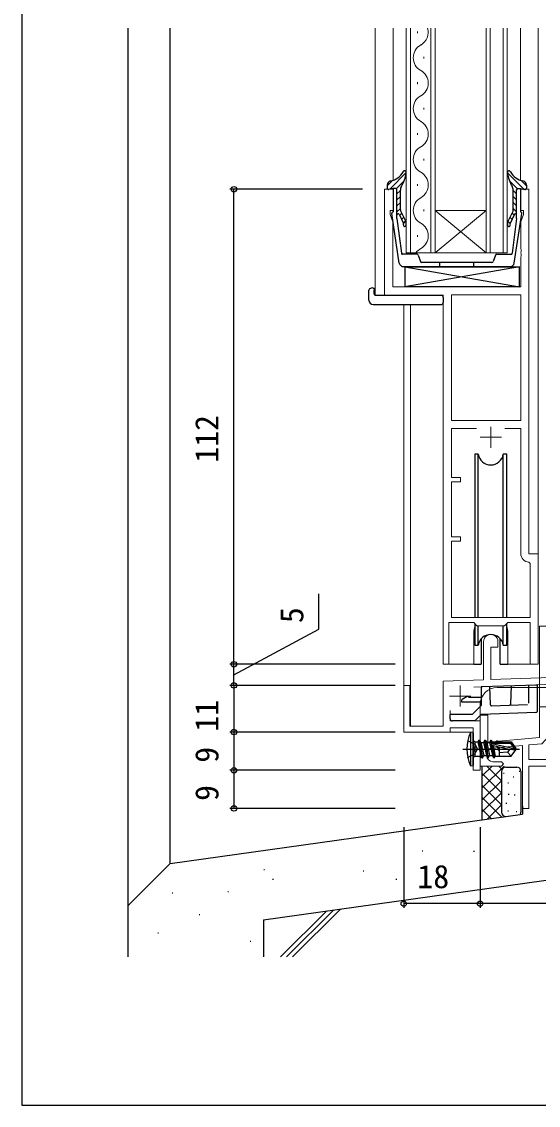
# Model space of a CAD drawing. Units: millimetres, scale not verified. Extents: x -437 to 438, y -344 to 341.
# Drawn here: x -436.8 to -315.1, y -343.8 to -88.3 of the extents above; entities that cross this region are included whole.
import ezdxf
from ezdxf.enums import TextEntityAlignment as Align

# ---------------------------------------------------------------- set-up
doc = ezdxf.new("R2010")
doc.units = ezdxf.units.MM
doc.header["$LTSCALE"] = 2
doc.layers.add('0-2_YKK_11', color=7, linetype='Continuous', lineweight=18)
doc.layers.add('0-4_YKK_12', color=2, linetype='Continuous', lineweight=18)
for name, color, linetype in [('0-5_YKK_13', 4, 'Continuous'), ('0-7_YKK_D', 6, 'Continuous'), ('0-8_YKK_ZWAK', 7, 'Continuous'), ('0-9_YSS_K', 3, 'Continuous'), ('0-A_YSS_KE', 3, 'Continuous')]:
    doc.layers.add(name, color=color, linetype=linetype)
doc.styles.add('ＭＳ ゴシック', font='')
doc.styles.get('ＭＳ ゴシック').set_extended_font_data('MS Gothic')

msp = doc.modelspace()

# ---------------------------------------------------------------- linework, layer by layer
at = {"layer": '0-2_YKK_11'}
for p, q in [((-326.298, -183.8), (-326.298, -188.8)), ((-328.798, -186.3), (-323.798, -186.3))]:
    msp.add_line(p, q, dxfattribs=at)
at = {"layer": '0-2_YKK_11', "color": 211}
for p, q in [((-333.498, -244.8), (-333.498, -249.8)), ((-304.95, -244.294), (-330.3, -245.18)), ((-335.998, -247.3), (-330.998, -247.3))]:
    msp.add_line(p, q, dxfattribs=at)
at = {"layer": '0-2_YKK_11', "color": 4}
msp.add_line((-327.297, -261.049), (-327.297, -261.3), dxfattribs=at)
at = {"layer": '0-2_YKK_11'}
for points in [[(-337.498, -152.8), (-337.498, -239.8), (-336.198, -239.8), (-336.198, -230), (-330.298, -230), (-329.568, -230.73), (-323.028, -230.73), (-322.298, -230), (-317.028, -230), (-317.028, -239.8), (-315.098, -239.8), (-315.098, -213.8), (-317.298, -213.8), (-317.298, -127.8), (-319.298, -127.8), (-319.298, -132.8), (-318.598, -132.8), (-318.598, -133.8), (-319.228, -135.531), (-319.228, -141.842), (-319.108, -142.025), (-319.108, -142.575), (-319.228, -142.758), (-319.228, -142.842), (-319.108, -143.025), (-319.108, -143.575), (-319.228, -143.758), (-319.228, -150.8), (-349.368, -150.8), (-349.368, -135.531), (-349.998, -133.8), (-349.998, -132.8), (-349.298, -132.8), (-349.298, -127.8), (-351.298, -127.8), (-351.298, -152.8)], [(-335.568, -152.73), (-335.568, -182.3), (-319.228, -182.3), (-319.228, -152.73)]]:
    msp.add_lwpolyline(points, close=True, dxfattribs=at)
for points in [[(-317.314, -215.728), (-317.028, -216.028), (-317.028, -228.8), (-335.568, -228.8), (-335.568, -210.8), (-333.398, -210.8), (-333.398, -209.8), (-335.568, -209.8), (-335.568, -196.8), (-333.398, -196.8), (-333.398, -195.8), (-335.568, -195.8), (-335.568, -184.23), (-329.648, -184.23)], [(-322.947, -184.23), (-319.228, -184.23), (-319.228, -213.73)]]:
    msp.add_lwpolyline(points, dxfattribs=at)
at = {"layer": '0-2_YKK_11', "color": 4}
for points in [[(-325.797, -262.8), (-323.797, -262.8), (-323.297, -263.3), (-323.797, -263.8), (-328.797, -263.8), (-328.797, -251.8), (-326.997, -251.8), (-326.997, -258.143), (-314.797, -257.075), (-314.797, -249.855), (-312.797, -249.855), (-312.797, -249.396), (-312.797, -243.3), (-312.297, -242.8), (-311.797, -242.3), (-311.797, -230.8), (-314.797, -230.8), (-314.797, -249.855)], [(-312.006, -255.642), (-312.397, -256.696), (-313.394, -257.619), (-314.304, -258.538), (-317.297, -258.8), (-317.297, -262.3), (-309.297, -262.3), (-309.297, -263.8), (-317.297, -263.8), (-317.297, -273.8), (-318.797, -273.8), (-318.797, -258.931), (-325.928, -259.555)]]:
    msp.add_lwpolyline(points, dxfattribs=at)
at = {"layer": '0-2_YKK_11', "color": 211}
for points in [[(-335.868, -250.713), (-335.868, -253.17), (-328.798, -253.17), (-328.798, -264.8), (-330.428, -264.8), (-330.428, -260.471), (-330.285, -260.279), (-330.285, -259.321), (-330.428, -259.129), (-330.428, -254.8), (-335.868, -254.8), (-335.868, -255.8), (-346.798, -255.8), (-346.798, -244.8), (-345.398, -244.8), (-345.398, -254.4), (-337.498, -254.4), (-337.498, -243.8), (-327.998, -243.468), (-327.998, -234.5)], [(-324.598, -234.5), (-324.598, -235.8), (-326.298, -235.8), (-326.298, -243.409), (-305.007, -242.665)]]:
    msp.add_lwpolyline(points, dxfattribs=at)
at = {"layer": '0-2_YKK_11'}
msp.add_arc((-317.228, -213.73), 2, 180, 267.50807, dxfattribs=at)
at = {"layer": '0-2_YKK_11', "color": 211}
msp.add_arc((-326.298, -234.5), 1.7, 359.99999, 180.00001, dxfattribs=at)
at = {"layer": '0-2_YKK_11', "color": 4}
for centre, start, end in [((-325.797, -261.049), 95.00001, 180.00002), ((-325.797, -261.3), 180.00002, 270)]:
    msp.add_arc(centre, 1.5, start, end, dxfattribs=at)
at = {"layer": '0-4_YKK_12'}
for p, q in [((-353.498, -89.8), (-353.498, -152.8)), ((-349.298, -89.8), (-349.298, -125.681)), ((-346.198, -142.8), (-346.198, -89.8)), ((-345.198, -89.8), (-345.198, -142.8)), ((-343.558, -91), (-343.558, -90.6)), ((-340.398, -142.8), (-340.398, -89.8)), ((-339.398, -89.8), (-339.398, -142.8)), ((-327.398, -142.8), (-327.398, -89.8)), ((-326.398, -89.8), (-326.398, -142.8)), ((-323.398, -142.8), (-323.398, -89.8)), ((-322.398, -89.8), (-322.398, -142.8)), ((-319.298, -89.8), (-319.298, -125.681)), ((-315.098, -89.8), (-315.098, -239.8)), ((-342.038, -97), (-342.038, -96.6)), ((-343.558, -103), (-343.558, -102.6)), ((-342.038, -109), (-342.038, -108.6)), ((-343.558, -115), (-343.558, -114.6)), ((-342.038, -121), (-342.038, -120.6)), ((-343.558, -127), (-343.558, -126.6)), ((-342.038, -133), (-342.038, -132.6)), ((-339.398, -132.8), (-327.398, -132.8)), ((-339.398, -142.8), (-327.398, -132.8)), ((-327.398, -142.8), (-339.398, -132.8)), ((-343.558, -139), (-343.558, -138.6)), ((-339.398, -142.8), (-346.198, -142.8)), ((-339.398, -142.8), (-327.398, -142.8)), ((-322.398, -142.8), (-327.398, -142.8)), ((-350.998, -152.8), (-353.498, -152.8)), ((-337.498, -239.8), (-337.498, -153.1)), ((-346.798, -154.988), (-346.798, -245.5)), ((-345.198, -154.988), (-345.198, -254.383)), ((-330.298, -232.3), (-330.298, -239.8)), ((-322.298, -232.3), (-322.298, -239.8)), ((-330.298, -239.8), (-337.498, -239.8)), ((-315.098, -239.8), (-322.298, -239.8)), ((-324.8, -245.3), (-300.797, -245.3)), ((-328.798, -254.17), (-328.8, -249.3)), ((-330.428, -255.8), (-336.368, -255.8))]:
    msp.add_line(p, q, dxfattribs=at)
for centre, radius, start, end in [((-344.474, -90.8), 3.437, 299.20254, 16.91585), ((-341.121, -96.8), 3.437, 119.20254, 240.79746), ((-344.474, -102.8), 3.437, 299.20254, 60.79746), ((-341.121, -108.8), 3.437, 119.20254, 240.79746), ((-344.474, -114.8), 3.437, 299.20254, 60.79746), ((-341.121, -120.8), 3.437, 119.20254, 240.79746), ((-344.474, -126.8), 3.437, 299.20254, 60.79746), ((-341.121, -132.8), 3.437, 119.20254, 240.79746), ((-344.474, -138.8), 3.437, 299.20254, 60.79746), ((-341.121, -144.8), 3.437, 119.20254, 144.41334), ((-326.298, -232.3), 4, 159.63587, 180), ((-326.298, -232.3), 4, 0, 20.36413), ((-324.8, -249.3), 4, 90.00018, 180)]:
    msp.add_arc(centre, radius, start, end, dxfattribs=at)
at = {"layer": '0-5_YKK_13'}
for p, q in [((-350.107, -127.801), (-346.197, -123.891)), ((-318.488, -127.801), (-322.398, -123.891)), ((-350.698, -126.978), (-349.451, -125.731)), ((-350.698, -126.823), (-350.698, -127.55)), ((-349.298, -127.65), (-350.342, -127.845)), ((-348.57, -127.678), (-346.683, -125.792)), ((-320.025, -127.678), (-321.912, -125.792)), ((-319.298, -127.65), (-318.253, -127.845)), ((-317.898, -126.978), (-319.144, -125.731)), ((-317.898, -126.823), (-317.898, -127.55)), ((-348.398, -134.73), (-348.398, -127.95)), ((-348.398, -128.92), (-347.598, -128.12)), ((-348.398, -130.334), (-347.598, -129.534)), ((-347.598, -132.703), (-347.598, -128.005)), ((-320.998, -132.703), (-320.998, -128.005)), ((-320.198, -128.92), (-320.998, -128.12)), ((-320.198, -130.334), (-320.998, -129.534)), ((-320.198, -134.73), (-320.198, -127.95)), ((-348.398, -131.749), (-347.598, -130.949)), ((-348.398, -133.163), (-347.598, -132.363)), ((-320.198, -131.749), (-320.998, -130.949)), ((-320.198, -133.163), (-320.998, -132.363)), ((-347.848, -145.23), (-349.589, -133.527)), ((-348.398, -134.73), (-347.358, -142.904)), ((-347.905, -133.675), (-346.873, -135.862)), ((-347.774, -133.953), (-347.281, -133.461)), ((-347.546, -132.924), (-346.377, -135.296)), ((-347.32, -134.914), (-346.814, -134.408)), ((-346.867, -135.875), (-346.348, -135.356)), ((-321.728, -135.875), (-322.247, -135.356)), ((-321.049, -132.924), (-322.218, -135.296)), ((-321.275, -134.914), (-321.781, -134.408)), ((-320.69, -133.675), (-321.722, -135.862)), ((-320.821, -133.953), (-321.314, -133.461)), ((-320.198, -134.73), (-321.237, -142.904)), ((-320.747, -145.23), (-319.006, -133.527)), ((-343.662, -143.15), (-347.063, -143.15)), ((-343.378, -143.353), (-342.867, -144.847)), ((-326.012, -145.05), (-342.583, -145.05)), ((-338.298, -146.05), (-338.298, -145.05)), ((-330.298, -146.05), (-330.298, -145.05)), ((-325.217, -143.353), (-325.728, -144.847)), ((-324.933, -143.15), (-321.532, -143.15)), ((-346.864, -146.05), (-321.731, -146.05)), ((-346.528, -146.1), (-319.528, -146.1)), ((-346.528, -146.1), (-346.528, -150.8)), ((-346.528, -146.1), (-319.528, -150.8)), ((-319.528, -146.1), (-346.528, -150.8)), ((-319.528, -150.8), (-319.528, -146.1)), ((-354.985, -153.988), (-354.985, -151.612)), ((-353.798, -152.5), (-353.798, -151.608)), ((-353.498, -152.8), (-337.998, -152.8)), ((-319.528, -150.8), (-346.528, -150.8)), ((-337.498, -153.3), (-337.498, -153.988)), ((-353.985, -154.988), (-337.998, -154.988)), ((-337.498, -153.988), (-337.498, -154.488)), ((-330.048, -190.3), (-330.048, -228.8)), ((-329.256, -190.3), (-330.048, -190.3)), ((-329.256, -228.8), (-329.256, -190.3)), ((-322.548, -190.3), (-323.339, -190.3)), ((-323.339, -228.8), (-323.339, -190.3)), ((-322.548, -228.8), (-322.548, -190.3)), ((-330.048, -230.25), (-330.048, -235.3)), ((-329.256, -235.3), (-329.256, -230.73)), ((-323.339, -235.3), (-323.339, -230.73)), ((-322.548, -235.3), (-322.548, -230.25)), ((-328.548, -233.816), (-328.548, -239.8)), ((-324.048, -239.8), (-324.048, -233.816)), ((-330.048, -235.3), (-329.256, -235.3)), ((-323.339, -235.3), (-322.548, -235.3)), ((-330.298, -239.8), (-328.548, -239.8)), ((-324.048, -239.8), (-322.298, -239.8)), ((-315.368, -244.705), (-328.568, -245.166)), ((-328.568, -245.166), (-328.568, -249.549)), ((-326.568, -245.096), (-326.421, -249.294)), ((-321.558, -249.145), (-321.41, -244.916)), ((-317.363, -248.993), (-317.289, -244.772)), ((-315.368, -244.705), (-315.368, -250.919)), ((-331.668, -247.366), (-333.062, -248.11)), ((-331.368, -247.666), (-331.668, -247.366)), ((-328.568, -247.666), (-331.368, -247.666)), ((-328.568, -249.549), (-330.689, -251.67)), ((-326.111, -249.583), (-321.847, -249.434)), ((-321.847, -249.434), (-317.652, -249.288)), ((-330.689, -251.67), (-335.868, -251.67)), ((-335.868, -252.67), (-335.868, -251.67)), ((-328.651, -251.754), (-330.068, -253.17)), ((-315.657, -251.219), (-328.449, -251.666)), ((-330.068, -253.17), (-335.368, -253.17)), ((-331.739, -257.8), (-330.024, -258.655)), ((-330.428, -255.8), (-331.08, -255.878)), ((-331.08, -255.878), (-331.08, -263.722)), ((-330.428, -263.8), (-330.428, -255.8)), ((-330.428, -255.976), (-330.428, -263.624)), ((-330.428, -257.725), (-330.028, -258.125)), ((-329.078, -257.7), (-329.323, -258.125)), ((-328.378, -261.9), (-329.078, -257.7)), ((-329.078, -257.7), (-328.978, -257.7)), ((-328.978, -257.7), (-328.278, -261.9)), ((-327.678, -257.7), (-327.995, -258.25)), ((-326.978, -261.9), (-327.678, -257.7)), ((-327.678, -257.7), (-327.578, -257.7)), ((-327.578, -257.7), (-326.878, -261.9)), ((-326.278, -257.7), (-326.595, -258.25)), ((-326.278, -257.7), (-326.178, -257.7)), ((-326.125, -258.614), (-326.278, -257.7)), ((-326.178, -257.7), (-325.86, -258.25)), ((-326.178, -257.7), (-326.05, -258.468)), ((-324.878, -257.9), (-325.08, -258.25)), ((-324.878, -257.9), (-324.778, -257.9)), ((-324.794, -258.4), (-324.878, -257.9)), ((-324.778, -257.9), (-324.65, -258.12)), ((-324.778, -257.9), (-324.694, -258.4)), ((-332.884, -259.8), (-319.537, -259.8)), ((-330.028, -258.125), (-329.323, -258.125)), ((-330.028, -258.125), (-330.028, -261.475)), ((-330.024, -258.655), (-329.415, -259.8)), ((-329.323, -258.125), (-328.623, -261.475)), ((-328.66, -258.25), (-327.995, -258.25)), ((-327.995, -258.25), (-327.295, -261.35)), ((-327.26, -258.25), (-326.595, -258.25)), ((-326.595, -258.25), (-325.895, -261.35)), ((-325.578, -261.9), (-326.101, -258.76)), ((-326.037, -258.457), (-320.789, -259.65)), ((-325.982, -258.874), (-325.478, -261.9)), ((-325.934, -258.89), (-321.934, -259.8)), ((-325.86, -258.25), (-325.831, -258.4)), ((-325.86, -258.25), (-325.08, -258.25)), ((-325.727, -258.938), (-325.235, -261.48)), ((-325.08, -258.25), (-325.033, -258.4)), ((-324.804, -259.148), (-324.511, -260.1)), ((-324.511, -260.1), (-324.664, -259.179)), ((-324.65, -258.12), (-324.328, -258.12)), ((-324.65, -258.12), (-324.617, -258.4)), ((-324.56, -259.203), (-324.411, -260.1)), ((-324.518, -259.212), (-324.411, -260.1)), ((-324.511, -260.1), (-324.411, -260.1)), ((-324.328, -258.1), (-321.473, -258.1)), ((-324.328, -258.1), (-324.328, -258.4)), ((-324.328, -259.256), (-324.328, -261.5)), ((-322.328, -260.5), (-321.473, -261.5)), ((-321.934, -259.8), (-320.428, -259.8)), ((-321.934, -259.8), (-320.428, -259.95)), ((-321.473, -258.1), (-321.633, -258.4)), ((-321.473, -258.1), (-320.428, -259.65)), ((-321.473, -261.5), (-320.428, -259.95)), ((-320.789, -259.65), (-320.428, -259.65)), ((-320.428, -259.95), (-320.428, -259.65)), ((-330.428, -261.875), (-330.028, -261.475)), ((-330.028, -261.475), (-328.623, -261.475)), ((-328.378, -261.9), (-328.623, -261.475)), ((-328.378, -261.9), (-328.278, -261.9)), ((-328.278, -261.9), (-327.96, -261.35)), ((-327.96, -261.35), (-327.295, -261.35)), ((-326.978, -261.9), (-327.295, -261.35)), ((-326.978, -261.9), (-326.878, -261.9)), ((-326.878, -261.9), (-326.56, -261.35)), ((-326.56, -261.35), (-325.895, -261.35)), ((-325.578, -261.9), (-325.895, -261.35)), ((-325.578, -261.9), (-325.478, -261.9)), ((-325.478, -261.9), (-325.235, -261.48)), ((-325.235, -261.48), (-324.328, -261.48)), ((-324.328, -261.5), (-321.473, -261.5)), ((-330.428, -263.8), (-331.08, -263.722))]:
    msp.add_line(p, q, dxfattribs=at)
for points in [[(-348.698, -127.65), (-349.298, -127.65), (-349.298, -133.15)], [(-319.898, -127.65), (-319.298, -127.65), (-319.298, -133.15)], [(-353.985, -151.108), (-353.798, -151.108), (-353.798, -151.608)], [(-333.168, -248.286), (-333.168, -248.666), (-328.868, -248.666)], [(-328.978, -257.7), (-328.66, -258.25), (-327.96, -261.35)], [(-327.578, -257.7), (-327.26, -258.25), (-326.56, -261.35)], [(-331.739, -261.8), (-330.024, -260.945), (-329.415, -259.8)], [(-325.879, -258.4), (-321.633, -258.4), (-320.789, -259.65)], [(-321.826, -259.8), (-322.328, -260.5), (-324.328, -260.7)]]:
    msp.add_lwpolyline(points, dxfattribs=at)
for centre, radius, start, end in [((-350.72, -121.623), 4.3, 281.12225, 331.32215), ((-354.227, -122.841), 8.1, 328.20451, 352.12328), ((-346.596, -123.878), 0.4, 349.42325, 151.32215), ((-321.999, -123.878), 0.4, 28.67785, 190.57675), ((-314.368, -122.841), 8.1, 187.87672, 211.79549), ((-317.875, -121.623), 4.3, 208.67785, 258.87775), ((-349.698, -126.823), 1, 101.12225, 180), ((-350.398, -127.55), 0.3, 180, 280.5655), ((-348.698, -127.95), 0.3, 0, 90), ((-345.898, -128.005), 1.7, 148.20451, 180), ((-322.698, -128.005), 1.7, 0, 31.79549), ((-319.898, -127.95), 0.3, 90, 180), ((-318.898, -126.823), 1, 0, 78.87775), ((-318.198, -127.55), 0.3, 259.4345, 0), ((-347.098, -132.703), 0.5, 180, 206.24549), ((-321.498, -132.703), 0.5, 333.75451, 0), ((-349.296, -133.461), 0.3, 90, 192.56068), ((-348.098, -133.905), 0.3, 50, 180), ((-347.713, -135.977), 1.5, 342.99997, 27.00003), ((-320.882, -135.977), 1.5, 152.99997, 197.00003), ((-320.498, -133.905), 0.3, 0, 130), ((-319.299, -133.461), 0.3, 347.43932, 90), ((-347.325, -136.075), 0.5, 341.61769, 25.2677), ((-346.566, -136.327), 0.3, 161.61769, 342.99997), ((-322.029, -136.327), 0.3, 197.00003, 18.38231), ((-321.27, -136.075), 0.5, 154.7323, 198.38231), ((-347.063, -142.85), 0.3, 190.36676, 270), ((-321.532, -142.85), 0.3, 270, 349.63324), ((-346.864, -145.05), 1, 190.36676, 270), ((-343.662, -143.45), 0.3, 18.88609, 90), ((-342.583, -144.75), 0.3, 198.88609, 270), ((-326.012, -144.75), 0.3, 270, 341.11391), ((-324.933, -143.45), 0.3, 90, 161.11391), ((-321.731, -145.05), 1, 270, 349.63324), ((-354.521, -151.596), 0.462, 136.9505, 182.04653), ((-354.215, -152.238), 1.153, 78.49471, 123.87699), ((-353.498, -152.5), 0.3, 180, 270), ((-337.998, -153.3), 0.5, 0, 90), ((-353.985, -153.987), 1, 180, 269.99494), ((-337.997, -154.488), 0.5, 269.9989, 0), ((-326.298, -189.8), 3, 189.59799, 350.40583), ((-326.298, -235.8), 3, 9.59417, 170.40661), ((-332.968, -248.286), 0.2, 118.07249, 180), ((-328.868, -248.966), 0.3, 0, 90), ((-326.121, -249.283), 0.3, 182, 272), ((-321.858, -249.134), 0.3, 272, 358), ((-335.368, -252.67), 0.5, 180, 270), ((-328.439, -251.966), 0.3, 92, 135), ((-315.668, -250.919), 0.3, 272, 0), ((-322.428, -259.8), 9.5, 155.61796, 204.38204), ((-325.879, -258.648), 0.248, 90, 257.19096)]:
    msp.add_arc(centre, radius, start, end, dxfattribs=at)
at = {"layer": '0-7_YKK_D'}
for p, q in [((-356.498, -127.8), (-387.798, -127.8)), ((-386.798, -239.8), (-386.798, -127.8)), ((-348.798, -239.8), (-387.798, -239.8)), ((-348.798, -239.8), (-387.798, -239.8)), ((-386.798, -244.8), (-386.798, -239.8)), ((-348.798, -244.8), (-387.798, -244.8)), ((-348.798, -244.8), (-387.798, -244.8)), ((-386.798, -244.8), (-386.798, -255.8)), ((-348.798, -255.8), (-387.798, -255.8)), ((-348.798, -255.8), (-387.798, -255.8)), ((-386.798, -255.8), (-386.798, -264.8)), ((-348.798, -264.8), (-387.798, -264.8)), ((-348.798, -264.8), (-387.793, -264.8)), ((-386.793, -264.8), (-386.793, -273.8)), ((-348.798, -273.8), (-387.793, -273.8)), ((-346.798, -278.252), (-346.798, -297.252)), ((-328.797, -278.252), (-328.797, -297.252)), ((-328.797, -278.252), (-328.797, -297.252)), ((-328.797, -296.252), (-346.798, -296.252)), ((-258.797, -296.252), (-328.797, -296.252))]:
    msp.add_line(p, q, dxfattribs=at)
msp.add_lwpolyline([(-386.798, -242.3), (-366.798, -231.554), (-366.798, -223.207)], dxfattribs=at)
for centre in [(-386.798, -127.8), (-386.798, -239.8), (-386.798, -239.8), (-386.798, -244.8), (-386.798, -244.8), (-386.798, -255.8), (-386.798, -255.8), (-386.798, -264.8), (-386.793, -264.8), (-386.793, -273.8), (-346.798, -296.252), (-328.797, -296.252), (-328.797, -296.252)]:
    msp.add_circle(centre, 0.637, dxfattribs=at)
at = {"layer": '0-8_YKK_ZWAK'}
msp.add_line((-436.8, 306.2), (-436.8, -343.8), dxfattribs=at)
msp.add_lwpolyline([(-436.8, -343.8), (438.2, -343.8), (438.2, 306.2)], dxfattribs=at)
at = {"layer": '0-9_YSS_K'}
for p, q in [((-411.8, -89.8), (-411.8, -296.776)), ((-401.8, -286.776), (-401.8, -89.8)), ((-328.3, -276.456), (-328.3, -263.8)), ((-325.968, -263.8), (-328.3, -266.132)), ((-323.142, -263.803), (-328.3, -268.961)), ((-328.3, -265.588), (-323.731, -270.157)), ((-327.257, -263.803), (-323.786, -267.275)), ((-324.429, -263.803), (-323.647, -264.584)), ((-323.728, -265.05), (-323.728, -274.671)), ((-323.303, -265.467), (-323.103, -265.467)), ((-322.728, -264.05), (-320.193, -264.05)), ((-319.618, -265.042), (-319.418, -265.042)), ((-319.193, -265.05), (-319.193, -274.671)), ((-323.786, -267.275), (-328.3, -271.789)), ((-322.311, -267.735), (-322.111, -267.735)), ((-321.035, -266.317), (-320.835, -266.317)), ((-323.786, -270.103), (-328.301, -274.618)), ((-328.3, -268.417), (-323.731, -272.986)), ((-322.169, -270.427), (-321.969, -270.427)), ((-320.752, -270.569), (-320.552, -270.569)), ((-328.3, -271.245), (-323.731, -275.814)), ((-323.786, -272.931), (-327.148, -276.294)), ((-322.736, -272.553), (-322.536, -272.553)), ((-328.3, -274.074), (-326.211, -276.162)), ((-322.311, -274.396), (-322.111, -274.396)), ((-320.327, -274.537), (-320.127, -274.537)), ((-342.495, -283.8), (-342.295, -283.8)), ((-330.347, -283.872), (-330.147, -283.872)), ((-379.794, -288.187), (-379.594, -288.187)), ((-356.381, -288.5), (-356.181, -288.5)), ((-377.705, -290.439), (-377.505, -290.439)), ((-348.627, -290.439), (-348.427, -290.439)), ((-401.382, -293.667), (-401.182, -293.667)), ((-388.246, -293.422), (-388.046, -293.422)), ((-395.002, -298.8), (-394.802, -298.8)), ((-375.801, -308.8), (-365.017, -298.016)), ((-374.387, -308.8), (-363.372, -297.785)), ((-372.973, -308.8), (-361.726, -297.554)), ((-404.76, -303.124), (-404.56, -303.124)), ((-382.992, -305.117), (-382.792, -305.117))]:
    msp.add_line(p, q, dxfattribs=at)
for centre, start, end in [((-322.728, -265.05), 90, 180), ((-320.193, -265.05), 0, 90), ((-322.728, -274.671), 180, 270), ((-320.193, -274.671), 328.37378, 0)]:
    msp.add_arc(centre, 1, start, end, dxfattribs=at)
at = {"layer": '0-A_YSS_KE'}
for p, q in [((-318.797, -273.3), (-318.797, -275.119)), ((-401.8, -286.776), (-318.797, -275.119)), ((-379.797, -300.092), (-253.798, -282.396)), ((-401.8, -286.776), (-411.8, -296.776)), ((-411.8, -296.776), (-411.798, -308.8)), ((-379.797, -300.092), (-379.797, -308.8))]:
    msp.add_line(p, q, dxfattribs=at)

# ---------------------------------------------------------------- texts
at = {"layer": '0-7_YKK_D', "style": 'ＭＳ ゴシック'}
for s, p in [('112', (-388.798, -192.28)), ('5', (-368.798, -230.108)), ('11', (-388.798, -255.707)), ('9', (-388.798, -263.027)), ('9', (-388.793, -272.027))]:
    msp.add_text(s, height=5.499, rotation=90, dxfattribs=at).set_placement(p, align=Align.BOTTOM_LEFT)
msp.add_text('18', height=5.499, dxfattribs=at).set_placement((-343.572, -294.252), align=Align.BOTTOM_LEFT)

doc.saveas('drawing.dxf')
